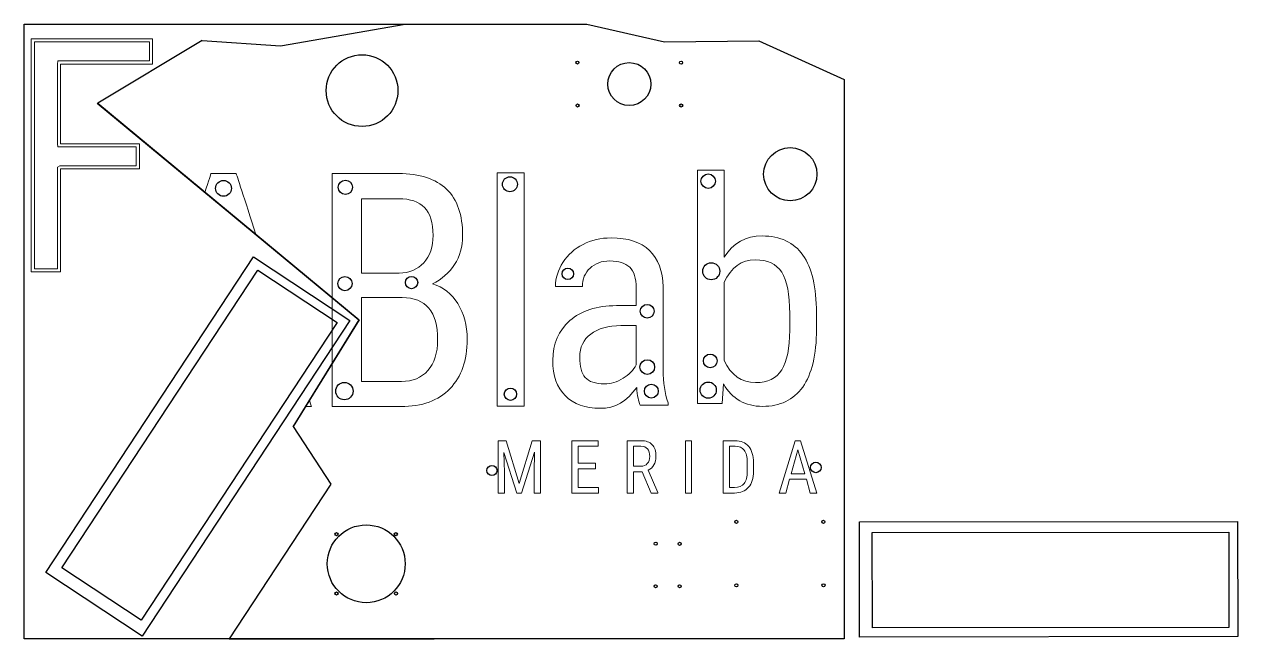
# Model space of a CAD drawing. Header units: inches. Extents: x 24 to 2828, y 12 to 613.
# Drawn here: x 1644 to 2828, y 12 to 612 of the extents above; entities that cross this region are included whole.
import ezdxf

# ---------------------------------------------------------------- set-up
doc = ezdxf.new("R2010")
doc.units = ezdxf.units.IN
doc.header["$MEASUREMENT"] = 0
doc.layers.add('Capa 1', color=7, linetype='Continuous', lineweight=0)

msp = doc.modelspace()

# ---------------------------------------------------------------- linework, layer by layer
for p, q in [((1644.1, 12.2), (1644.1, 612.2)), ((1644.1, 612.2), (1844.1, 612.2)), ((1844.1, 612.2), (2044.1, 612.2)), ((1894.2, 591.1), (2015.9, 612.2)), ((2044.1, 612.2), (2193, 612.2)), ((2193, 612.2), (2268.7, 595.1)), ((1817.7, 596.4), (1715.8, 535.3)), ((1817.7, 596.4), (1894.2, 591.1)), ((2268.7, 595.1), (2360.8, 595.9)), ((2360.8, 595.9), (2444.1, 558.3)), ((2444.1, 558.3), (2444.1, 12.2)), ((1715.4, 535.3), (1970.5, 323.6)), ((1715.8, 535.3), (1971, 323.7)), ((1970.5, 323.6), (1906.2, 219.2)), ((1971, 323.7), (1906.6, 219.3)), ((1906.6, 219.3), (1943.4, 163.3)), ((1943.4, 163.3), (1844.1, 12.2)), ((2444.1, 12.2), (1644.1, 12.2)), ((1844.1, 12.2), (2044.1, 12.2)), ((2444.1, 12.2), (2044.1, 12.2))]:
    msp.add_line(p, q)
for points in [[(1961.8, 323.1), (1759, 14.9), (1665, 76.8), (1867.9, 385)], [(1949.6, 321), (1758.3, 30.3), (1680.7, 81.4), (1872, 372.1)], [(2828.2, 14.3), (2459.2, 13.9), (2459.1, 126.4), (2828.1, 126.8)], [(2819.7, 23.3), (2471.7, 22.9), (2471.6, 115.9), (2819.6, 116.3)]]:
    msp.add_lwpolyline(points, close=True)
at = {"color": 3}
for centre, radius in [((1973.7, 547.4), 35), ((2183.9, 574.8), 1.5), ((2234.5, 553.8), 21), ((2285, 574.7), 1.5), ((2184, 532.9), 1.5), ((2285.1, 532.9), 1.5), ((2391.6, 465.8), 26), ((1977.8, 85.4), 38), ((2339, 126.4), 1.5), ((2423.9, 126.4), 1.5), ((1948.8, 114.3), 1.5), ((2006.7, 114.3), 1.5), ((2260.3, 105), 1.5), ((2283.6, 104.9), 1.5), ((2260.2, 63.5), 1.5), ((2283.6, 63.5), 1.5), ((2339, 64.4), 1.5), ((2424, 64.4), 1.5), ((1948.8, 56.4), 1.5), ((2006.8, 56.4), 1.5)]:
    msp.add_circle(centre, radius, dxfattribs=at)
for centre, radius in [((2118, 456), 7.28), ((2311.5, 459), 7.07), ((1838.5, 452), 7.78), ((1957.5, 453), 6.95), ((2314.5, 371), 8.32), ((2174.5, 368.5), 5.66), ((1957, 359), 6.96), ((2022, 360), 6.04), ((2252, 332), 6.73), ((2252, 277.5), 7.21), ((2313.5, 283.5), 6.73), ((1956.5, 254), 8.5), ((2256, 254), 6.73), ((2311.5, 255), 7.91), ((2118.5, 251), 6.04), ((2100.5, 176.5), 4.92), ((2416.5, 179.5), 5.15)]:
    msp.add_circle(centre, radius)
at = {"layer": 'Capa 1'}
msp.add_lwpolyline([(1756.4, 470.9), (1756.1, 470.9), (1755.1, 470.9), (1753.5, 470.9), (1751.4, 470.9), (1748.8, 470.9), (1745.8, 470.9), (1742.4, 470.9), (1738.6, 470.9), (1734.6, 470.9), (1730.4, 470.9), (1721.6, 470.9), (1712.6, 470.9), (1703.9, 470.9), (1699.8, 470.9), (1695.9, 470.9), (1692.3, 470.9), (1689, 470.9), (1686.1, 470.9), (1683.7, 470.9), (1681.8, 470.9), (1680.5, 470.9), (1679.7, 470.9), (1679.6, 470.8), (1679.6, 470.5), (1679.6, 470), (1679.6, 469.3), (1679.6, 468.4), (1679.6, 467.3), (1679.6, 466.1), (1679.6, 463), (1679.6, 459.4), (1679.6, 455.2), (1679.6, 450.6), (1679.6, 445.6), (1679.6, 440.2), (1679.6, 434.6), (1679.6, 411.3), (1679.6, 405.6), (1679.6, 400.1), (1679.6, 394.8), (1679.6, 389.8), (1679.6, 385.3), (1679.6, 381.2), (1679.6, 377.7), (1679.6, 374.8), (1679.6, 373.6), (1679.6, 372.6), (1679.6, 371.7), (1679.6, 371.1), (1679.6, 370.7), (1679.6, 370.5), (1679.5, 370.5), (1679.2, 370.5), (1678.6, 370.5), (1677.9, 370.5), (1677, 370.5), (1674.6, 370.5), (1671.8, 370.5), (1665.3, 370.5), (1658.8, 370.5), (1656, 370.5), (1653.6, 370.5), (1652.7, 370.5), (1652, 370.5), (1651.4, 370.5), (1651.1, 370.5), (1651, 370.5), (1651, 371), (1651, 371.9), (1651, 373.3), (1651, 375.2), (1651, 377.5), (1651, 380.2), (1651, 383.3), (1651, 386.8), (1651, 390.6), (1651, 394.8), (1651, 399.3), (1651, 404), (1651, 409), (1651, 414.3), (1651, 419.8), (1651, 425.5), (1651, 437.5), (1651, 450), (1651, 463), (1651, 489.5), (1651, 502.8), (1651, 515.8), (1651, 528.4), (1651, 540.5), (1651, 546.3), (1651, 551.9), (1651, 557.3), (1651, 562.4), (1651, 567.2), (1651, 571.8), (1651, 576.1), (1651, 580.1), (1651, 583.7), (1651, 586.9), (1651, 589.8), (1651, 592.3), (1651, 594.3), (1651, 596), (1651, 597.1), (1651, 597.8), (1651, 597.9), (1651.2, 597.9), (1651.6, 597.9), (1652.3, 597.9), (1653.3, 597.9), (1654.4, 597.9), (1655.8, 597.9), (1657.4, 597.9), (1659.1, 597.9), (1661.1, 597.9), (1665.5, 597.9), (1670.6, 597.9), (1676.1, 597.9), (1682.1, 597.9), (1688.5, 597.9), (1695.1, 597.9), (1701.9, 597.9), (1715.8, 597.9), (1729.3, 597.9), (1735.8, 597.9), (1742, 597.9), (1747.7, 597.9), (1753, 597.9), (1757.6, 597.9), (1759.7, 597.9), (1761.6, 597.9), (1763.4, 597.9), (1764.9, 597.9), (1766.2, 597.9), (1767.4, 597.9), (1768.2, 597.9), (1768.9, 597.9), (1769.3, 597.9), (1769.4, 597.9), (1769.4, 597.8), (1769.4, 597.5), (1769.4, 597), (1769.4, 596.3), (1769.4, 594.5), (1769.4, 592.2), (1769.4, 589.6), (1769.4, 586.8), (1769.4, 581.2), (1769.4, 578.6), (1769.4, 576.4), (1769.4, 574.7), (1769.4, 574.1), (1769.4, 573.7), (1769.4, 573.4), (1769.4, 573.4), (1769.1, 573.4), (1768.6, 573.4), (1768, 573.4), (1767.2, 573.4), (1765.1, 573.4), (1762.4, 573.4), (1759.1, 573.4), (1755.4, 573.4), (1751.2, 573.4), (1746.7, 573.4), (1742, 573.4), (1737, 573.4), (1716.1, 573.4), (1706.1, 573.4), (1701.3, 573.4), (1696.9, 573.4), (1692.8, 573.4), (1689.2, 573.4), (1686, 573.4), (1683.4, 573.4), (1681.5, 573.4), (1680.7, 573.4), (1680.2, 573.4), (1679.8, 573.4), (1679.6, 573.4), (1679.6, 573.2), (1679.6, 572.3), (1679.6, 570.8), (1679.6, 568.7), (1679.6, 566.2), (1679.6, 563.2), (1679.6, 559.8), (1679.6, 556.1), (1679.6, 552.1), (1679.6, 543.5), (1679.6, 534.4), (1679.6, 525.4), (1679.6, 516.7), (1679.6, 512.7), (1679.6, 509), (1679.6, 505.6), (1679.6, 502.6), (1679.6, 500.1), (1679.6, 498), (1679.6, 496.5), (1679.6, 495.7), (1679.6, 495.4), (1680.1, 495.4), (1681.2, 495.4), (1682.9, 495.4), (1685.1, 495.4), (1687.8, 495.4), (1690.9, 495.4), (1694.4, 495.4), (1698.2, 495.4), (1702.2, 495.4), (1710.9, 495.4), (1728.7, 495.4), (1733, 495.4), (1737.1, 495.4), (1740.9, 495.4), (1744.4, 495.4), (1747.6, 495.4), (1750.4, 495.4), (1752.7, 495.4), (1754.5, 495.4), (1755.8, 495.4), (1756.4, 495.4), (1756.4, 495.4), (1756.4, 495.2), (1756.4, 494.7), (1756.4, 494.1), (1756.4, 492.4), (1756.4, 490.2), (1756.4, 487.7), (1756.4, 482), (1756.4, 479.2), (1756.4, 476.6), (1756.4, 474.3), (1756.4, 472.5), (1756.4, 471.8), (1756.4, 471.3), (1756.4, 471), (1756.4, 470.9)], close=True, dxfattribs=at)
at = {"layer": 'Capa 1', "color": 3}
msp.add_lwpolyline([(1753.4, 473.9), (1751.4, 473.9), (1748.8, 473.9), (1745.8, 473.9), (1742.4, 473.9), (1738.6, 473.9), (1734.6, 473.9), (1730.4, 473.9), (1721.6, 473.9), (1712.6, 473.9), (1703.9, 473.9), (1699.8, 473.9), (1695.9, 473.9), (1692.3, 473.9), (1689, 473.9), (1686.1, 473.9), (1683.7, 473.9), (1681.8, 473.9), (1680.5, 473.9), (1678.9, 473.9), (1676.6, 472.6), (1676.6, 470.5), (1676.6, 470), (1676.6, 469.3), (1676.6, 468.4), (1676.6, 467.3), (1676.6, 466.1), (1676.6, 463), (1676.6, 459.4), (1676.6, 455.2), (1676.6, 450.6), (1676.6, 445.6), (1676.6, 440.2), (1676.6, 434.6), (1676.6, 411.3), (1676.6, 405.6), (1676.6, 400.1), (1676.6, 394.8), (1676.6, 389.8), (1676.6, 385.3), (1676.6, 381.2), (1676.6, 377.7), (1676.6, 374.8), (1676.6, 373.6), (1676.6, 373.5), (1674.6, 373.5), (1671.8, 373.5), (1665.3, 373.5), (1658.8, 373.5), (1656, 373.5), (1654, 373.5), (1654, 375.2), (1654, 377.5), (1654, 380.2), (1654, 383.3), (1654, 386.8), (1654, 390.6), (1654, 394.8), (1654, 399.3), (1654, 404), (1654, 409), (1654, 414.3), (1654, 419.8), (1654, 425.5), (1654, 437.5), (1654, 450), (1654, 463), (1654, 489.5), (1654, 502.8), (1654, 515.8), (1654, 528.4), (1654, 540.5), (1654, 546.3), (1654, 551.9), (1654, 557.3), (1654, 562.4), (1654, 567.2), (1654, 571.8), (1654, 576.1), (1654, 580.1), (1654, 583.7), (1654, 586.9), (1654, 589.8), (1654, 592.3), (1654, 594.3), (1654, 594.9), (1654.4, 594.9), (1655.8, 594.9), (1657.4, 594.9), (1659.1, 594.9), (1661.1, 594.9), (1665.5, 594.9), (1670.6, 594.9), (1676.1, 594.9), (1682.1, 594.9), (1688.5, 594.9), (1695.1, 594.9), (1701.9, 594.9), (1715.8, 594.9), (1729.3, 594.9), (1735.8, 594.9), (1742, 594.9), (1747.7, 594.9), (1753, 594.9), (1757.6, 594.9), (1759.7, 594.9), (1761.6, 594.9), (1763.4, 594.9), (1764.9, 594.9), (1766.2, 594.9), (1766.4, 594.9), (1766.4, 594.5), (1766.4, 592.2), (1766.4, 589.6), (1766.4, 586.8), (1766.4, 581.2), (1766.4, 578.6), (1766.4, 576.4), (1766.4, 576.4), (1765.1, 576.4), (1762.4, 576.4), (1759.1, 576.4), (1755.4, 576.4), (1751.2, 576.4), (1746.7, 576.4), (1742, 576.4), (1737, 576.4), (1716.1, 576.4), (1706.1, 576.4), (1701.3, 576.4), (1696.9, 576.4), (1692.8, 576.4), (1689.2, 576.4), (1686, 576.4), (1683.4, 576.4), (1681.5, 576.4), (1680.7, 576.4), (1680.2, 576.4), (1679.8, 576.4), (1676.8, 576.4), (1676.6, 573.3), (1676.6, 572.3), (1676.6, 570.8), (1676.6, 568.7), (1676.6, 566.2), (1676.6, 563.2), (1676.6, 559.8), (1676.6, 556.1), (1676.6, 552.1), (1676.6, 543.5), (1676.6, 534.4), (1676.6, 525.4), (1676.6, 516.7), (1676.6, 512.7), (1676.6, 509), (1676.6, 505.6), (1676.6, 502.6), (1676.6, 500.1), (1676.6, 498), (1676.6, 496.5), (1676.6, 495.6), (1676.8, 492.4), (1680.1, 492.4), (1681.2, 492.4), (1682.9, 492.4), (1685.1, 492.4), (1687.8, 492.4), (1690.9, 492.4), (1694.4, 492.4), (1698.2, 492.4), (1702.2, 492.4), (1710.9, 492.4), (1728.7, 492.4), (1733, 492.4), (1737.1, 492.4), (1740.9, 492.4), (1744.4, 492.4), (1747.6, 492.4), (1750.4, 492.4), (1752.7, 492.4), (1753.4, 492.4), (1753.4, 492.4), (1753.4, 490.2), (1753.4, 487.7), (1753.4, 482), (1753.4, 479.2), (1753.4, 476.6), (1753.4, 474.3)], close=True, dxfattribs=at)
at = {"layer": 'Capa 1', "color": 240, "true_color": 0xed1f24}
for points, knots in [([(1820.4, 448.1), (1824.1, 459.6), (1826.4, 466.5), (1826.4, 466.5), (1826.4, 466.5), (1850.9, 466.5), (1850.9, 466.5), (1850.9, 466.5), (1859.2, 440.9), (1870.2, 406.9)], [3.825252, 3.825252, 3.825252, 3.825252, 4, 4, 4, 5, 5, 5, 5.335518, 5.335518, 5.335518, 5.335518]), ([(1944.6, 238.9), (1944.6, 238.9), (1944.6, 466.4), (1944.6, 466.4), (1944.6, 466.4), (2009.4, 466.4), (2009.4, 466.4), (2030.1, 466.4), (2045.7, 461.3), (2056.2, 451.2), (2066.7, 441.1), (2071.9, 425.9), (2071.9, 405.7), (2071.9, 395.1), (2069.3, 385.7), (2063.9, 377.6), (2058.6, 369.5), (2051.4, 363.2), (2042.4, 358.7), (2052.8, 355.6), (2061.1, 349.2), (2067.1, 339.5), (2073.2, 329.8), (2076.3, 318.1), (2076.3, 304.5), (2076.3, 284.1), (2070.7, 268.1), (2059.5, 256.4), (2048.3, 244.7), (2032.3, 238.9), (2011.6, 238.9), (2011.6, 238.9), (1944.6, 238.9), (1944.6, 238.9)], [0, 0, 0, 0, 1, 1, 1, 2, 2, 2, 3, 3, 3, 4, 4, 4, 5, 5, 5, 6, 6, 6, 7, 7, 7, 8, 8, 8, 9, 9, 9, 10, 10, 10, 11, 11, 11, 11]), ([(2131.9, 239.3), (2131.9, 239.3), (2105.7, 239.3), (2105.7, 239.3), (2105.7, 239.3), (2105.7, 467.1), (2105.7, 467.1), (2105.7, 467.1), (2131.9, 467.1), (2131.9, 467.1), (2131.9, 467.1), (2131.9, 239.3), (2131.9, 239.3)], [0, 0, 0, 0, 1, 1, 1, 2, 2, 2, 3, 3, 3, 4, 4, 4, 4]), ([(2417.2, 314.6), (2417.2, 289.5), (2412.7, 270.7), (2403.7, 258), (2394.7, 245.4), (2381.7, 239.1), (2364.6, 239.1), (2347.6, 239.1), (2334.8, 246.4), (2326.3, 261), (2326.3, 261), (2325, 242), (2325, 242), (2325, 242), (2301.1, 242), (2301.1, 242), (2301.1, 242), (2301.1, 469.8), (2301.1, 469.8), (2301.1, 469.8), (2327.2, 469.8), (2327.2, 469.8), (2327.2, 469.8), (2327.2, 384.9), (2327.2, 384.9), (2335.8, 398.6), (2348.2, 405.5), (2364.3, 405.5), (2381.9, 405.5), (2395.1, 399.2), (2403.9, 386.8), (2412.7, 374.3), (2417.1, 355.5), (2417.2, 330.4), (2417.2, 330.4), (2417.2, 314.6), (2417.2, 314.6)], [0, 0, 0, 0, 1, 1, 1, 2, 2, 2, 3, 3, 3, 4, 4, 4, 5, 5, 5, 6, 6, 6, 7, 7, 7, 8, 8, 8, 9, 9, 9, 10, 10, 10, 11, 11, 11, 12, 12, 12, 12]), ([(1973.2, 369.3), (1973.2, 369.3), (2009.9, 369.3), (2009.9, 369.3), (2019.8, 369.3), (2027.8, 372.7), (2033.9, 379.4), (2040, 386), (2043, 394.9), (2043, 406), (2043, 418.5), (2040.3, 427.6), (2034.7, 433.3), (2029.2, 439), (2020.8, 441.8), (2009.4, 441.8), (2009.4, 441.8), (1973.2, 441.8), (1973.2, 441.8), (1973.2, 441.8), (1973.2, 369.3), (1973.2, 369.3)], [0, 0, 0, 0, 1, 1, 1, 2, 2, 2, 3, 3, 3, 4, 4, 4, 5, 5, 5, 6, 6, 6, 7, 7, 7, 7]), ([(2245.1, 240.2), (2243.5, 243.7), (2242.4, 249.5), (2241.7, 257.7), (2232.4, 244.1), (2220.6, 237.2), (2206.1, 237.2), (2191.6, 237.2), (2180.2, 241.3), (2172.1, 249.5), (2163.9, 257.6), (2159.8, 269.1), (2159.8, 284), (2159.8, 300.3), (2165.4, 313.2), (2176.5, 322.8), (2187.5, 332.4), (2202.7, 337.3), (2222, 337.5), (2222, 337.5), (2241.3, 337.5), (2241.3, 337.5), (2241.3, 337.5), (2241.3, 354.6), (2241.3, 354.6), (2241.3, 364.1), (2239.1, 371), (2234.9, 375), (2230.6, 379.1), (2224.2, 381.1), (2215.5, 381.1), (2207.5, 381.1), (2201.1, 378.7), (2196.2, 374.1), (2191.2, 369.4), (2188.8, 363.4), (2188.8, 356.2), (2188.8, 356.2), (2162.5, 356.2), (2162.5, 356.2), (2162.5, 364.4), (2164.9, 372.2), (2169.8, 379.7), (2174.6, 387.2), (2181.1, 393), (2189.4, 397.3), (2197.6, 401.5), (2206.7, 403.6), (2216.8, 403.6), (2233.2, 403.6), (2245.7, 399.6), (2254.2, 391.4), (2262.8, 383.3), (2267.2, 371.4), (2267.4, 355.7), (2267.4, 355.7), (2267.4, 274.8), (2267.4, 274.8), (2267.5, 262.4), (2269.2, 251.7), (2272.4, 242.6), (2272.4, 242.6), (2272.4, 240.2), (2272.4, 240.2), (2272.4, 240.2), (2245.1, 240.2), (2245.1, 240.2)], [0, 0, 0, 0, 1, 1, 1, 2, 2, 2, 3, 3, 3, 4, 4, 4, 5, 5, 5, 6, 6, 6, 7, 7, 7, 8, 8, 8, 9, 9, 9, 10, 10, 10, 11, 11, 11, 12, 12, 12, 13, 13, 13, 14, 14, 14, 15, 15, 15, 16, 16, 16, 17, 17, 17, 18, 18, 18, 19, 19, 19, 20, 20, 20, 21, 21, 21, 22, 22, 22, 22]), ([(2391.1, 329.6), (2391.1, 348.6), (2388.5, 362.1), (2383.2, 370.1), (2377.9, 378.2), (2369.3, 382.2), (2357.5, 382.2), (2343.9, 382.2), (2333.8, 374.9), (2327.2, 360.3), (2327.2, 360.3), (2327.2, 284), (2327.2, 284), (2333.7, 269.6), (2343.9, 262.3), (2357.8, 262.3), (2369.6, 262.3), (2378.1, 266.5), (2383.3, 274.8), (2388.4, 283.1), (2391, 296), (2391.1, 313.5), (2391.1, 313.5), (2391.1, 329.6), (2391.1, 329.6)], [0, 0, 0, 0, 1, 1, 1, 2, 2, 2, 3, 3, 3, 4, 4, 4, 5, 5, 5, 6, 6, 6, 7, 7, 7, 8, 8, 8, 8]), ([(1973.2, 345.3), (1973.2, 345.3), (1973.2, 263.4), (1973.2, 263.4), (1973.2, 263.4), (2012.2, 263.4), (2012.2, 263.4), (2023.1, 263.4), (2031.7, 267), (2038, 274.1), (2044.4, 281.3), (2047.5, 291.3), (2047.5, 304.2), (2047.5, 331.6), (2036, 345.3), (2012.9, 345.3), (2012.9, 345.3), (1973.2, 345.3), (1973.2, 345.3)], [0, 0, 0, 0, 1, 1, 1, 2, 2, 2, 3, 3, 3, 4, 4, 4, 5, 5, 5, 6, 6, 6, 6]), ([(2210.1, 261.1), (2216.5, 261.1), (2222.7, 262.9), (2228.5, 266.5), (2234.3, 270), (2238.6, 274.5), (2241.3, 279.8), (2241.3, 279.8), (2241.3, 318.1), (2241.3, 318.1), (2241.3, 318.1), (2226.4, 318.1), (2226.4, 318.1), (2214, 317.9), (2204.1, 315.1), (2196.9, 309.7), (2189.7, 304.3), (2186.1, 296.8), (2186.1, 287.1), (2186.1, 278), (2187.9, 271.4), (2191.6, 267.3), (2195.2, 263.2), (2201.4, 261.1), (2210.1, 261.1)], [0, 0, 0, 0, 1, 1, 1, 2, 2, 2, 3, 3, 3, 4, 4, 4, 5, 5, 5, 6, 6, 6, 7, 7, 7, 8, 8, 8, 8]), ([(1922.3, 245.4), (1923.6, 241.3), (1924.3, 239.1), (1924.3, 239.1), (1924.3, 239.1), (1921.9, 239.1), (1918.4, 239.1)], [5.9005807, 5.9005807, 5.9005807, 5.9005807, 6, 6, 6, 6.2882738, 6.2882738, 6.2882738, 6.2882738]), ([(2114.5, 205.6), (2114.5, 205.6), (2127.1, 163.9), (2127.1, 163.9), (2127.1, 163.9), (2139.8, 205.6), (2139.8, 205.6), (2139.8, 205.6), (2147.7, 205.6), (2147.7, 205.6), (2147.7, 205.6), (2147.7, 154.5), (2147.7, 154.5), (2147.7, 154.5), (2141.6, 154.5), (2141.6, 154.5), (2141.6, 154.5), (2141.6, 174.4), (2141.6, 174.4), (2141.6, 174.4), (2142.1, 194.3), (2142.1, 194.3), (2142.1, 194.3), (2129.4, 154.5), (2129.4, 154.5), (2129.4, 154.5), (2124.8, 154.5), (2124.8, 154.5), (2124.8, 154.5), (2112.1, 194.2), (2112.1, 194.2), (2112.1, 194.2), (2112.7, 174.4), (2112.7, 174.4), (2112.7, 174.4), (2112.7, 154.5), (2112.7, 154.5), (2112.7, 154.5), (2106.6, 154.5), (2106.6, 154.5), (2106.6, 154.5), (2106.6, 205.6), (2106.6, 205.6), (2106.6, 205.6), (2114.5, 205.6), (2114.5, 205.6)], [0, 0, 0, 0, 1, 1, 1, 2, 2, 2, 3, 3, 3, 4, 4, 4, 5, 5, 5, 6, 6, 6, 7, 7, 7, 8, 8, 8, 9, 9, 9, 10, 10, 10, 11, 11, 11, 12, 12, 12, 13, 13, 13, 14, 14, 14, 15, 15, 15, 15]), ([(2201.6, 178.1), (2201.6, 178.1), (2184.5, 178.1), (2184.5, 178.1), (2184.5, 178.1), (2184.5, 160), (2184.5, 160), (2184.5, 160), (2204.5, 160), (2204.5, 160), (2204.5, 160), (2204.5, 154.5), (2204.5, 154.5), (2204.5, 154.5), (2178.4, 154.5), (2178.4, 154.5), (2178.4, 154.5), (2178.4, 205.6), (2178.4, 205.6), (2178.4, 205.6), (2204.1, 205.6), (2204.1, 205.6), (2204.1, 205.6), (2204.1, 200.1), (2204.1, 200.1), (2204.1, 200.1), (2184.5, 200.1), (2184.5, 200.1), (2184.5, 200.1), (2184.5, 183.6), (2184.5, 183.6), (2184.5, 183.6), (2201.6, 183.6), (2201.6, 183.6), (2201.6, 183.6), (2201.6, 178.1), (2201.6, 178.1)], [0, 0, 0, 0, 1, 1, 1, 2, 2, 2, 3, 3, 3, 4, 4, 4, 5, 5, 5, 6, 6, 6, 7, 7, 7, 8, 8, 8, 9, 9, 9, 10, 10, 10, 11, 11, 11, 12, 12, 12, 12]), ([(2247.1, 175.2), (2247.1, 175.2), (2238.6, 175.2), (2238.6, 175.2), (2238.6, 175.2), (2238.6, 154.5), (2238.6, 154.5), (2238.6, 154.5), (2232.5, 154.5), (2232.5, 154.5), (2232.5, 154.5), (2232.5, 205.6), (2232.5, 205.6), (2232.5, 205.6), (2246.1, 205.6), (2246.1, 205.6), (2250.8, 205.6), (2254.4, 204.3), (2256.9, 201.7), (2259.3, 199.1), (2260.5, 195.2), (2260.5, 190.2), (2260.5, 187.1), (2259.9, 184.3), (2258.6, 182), (2257.2, 179.6), (2255.4, 177.8), (2252.9, 176.7), (2252.9, 176.7), (2262.3, 155), (2262.3, 155), (2262.3, 155), (2262.3, 154.5), (2262.3, 154.5), (2262.3, 154.5), (2255.8, 154.5), (2255.8, 154.5), (2255.8, 154.5), (2247.1, 175.2), (2247.1, 175.2)], [0, 0, 0, 0, 1, 1, 1, 2, 2, 2, 3, 3, 3, 4, 4, 4, 5, 5, 5, 6, 6, 6, 7, 7, 7, 8, 8, 8, 9, 9, 9, 10, 10, 10, 11, 11, 11, 12, 12, 12, 13, 13, 13, 13]), ([(2295.3, 154.5), (2295.3, 154.5), (2289.2, 154.5), (2289.2, 154.5), (2289.2, 154.5), (2289.2, 205.6), (2289.2, 205.6), (2289.2, 205.6), (2295.3, 205.6), (2295.3, 205.6), (2295.3, 205.6), (2295.3, 154.5), (2295.3, 154.5)], [0, 0, 0, 0, 1, 1, 1, 2, 2, 2, 3, 3, 3, 4, 4, 4, 4]), ([(2326.2, 154.5), (2326.2, 154.5), (2326.2, 205.6), (2326.2, 205.6), (2326.2, 205.6), (2337.8, 205.6), (2337.8, 205.6), (2343.4, 205.6), (2347.8, 203.7), (2351, 200), (2354.1, 196.2), (2355.7, 191), (2355.7, 184.3), (2355.7, 184.3), (2355.7, 175.7), (2355.7, 175.7), (2355.7, 169), (2354.1, 163.7), (2350.9, 160.1), (2347.7, 156.4), (2343.1, 154.5), (2337.1, 154.5), (2337.1, 154.5), (2326.2, 154.5), (2326.2, 154.5)], [0, 0, 0, 0, 1, 1, 1, 2, 2, 2, 3, 3, 3, 4, 4, 4, 5, 5, 5, 6, 6, 6, 7, 7, 7, 8, 8, 8, 8]), ([(2407.3, 167.9), (2407.3, 167.9), (2390.9, 167.9), (2390.9, 167.9), (2390.9, 167.9), (2387.1, 154.5), (2387.1, 154.5), (2387.1, 154.5), (2380.9, 154.5), (2380.9, 154.5), (2380.9, 154.5), (2396.5, 205.6), (2396.5, 205.6), (2396.5, 205.6), (2401.7, 205.6), (2401.7, 205.6), (2401.7, 205.6), (2417.4, 154.5), (2417.4, 154.5), (2417.4, 154.5), (2411.1, 154.5), (2411.1, 154.5), (2411.1, 154.5), (2407.3, 167.9), (2407.3, 167.9)], [0, 0, 0, 0, 1, 1, 1, 2, 2, 2, 3, 3, 3, 4, 4, 4, 5, 5, 5, 6, 6, 6, 7, 7, 7, 8, 8, 8, 8]), ([(2238.6, 180.7), (2238.6, 180.7), (2246, 180.7), (2246, 180.7), (2248.6, 180.7), (2250.6, 181.6), (2252.1, 183.3), (2253.6, 185), (2254.4, 187.3), (2254.4, 190.2), (2254.4, 196.8), (2251.6, 200.1), (2245.9, 200.1), (2245.9, 200.1), (2238.6, 200.1), (2238.6, 200.1), (2238.6, 200.1), (2238.6, 180.7), (2238.6, 180.7)], [0, 0, 0, 0, 1, 1, 1, 2, 2, 2, 3, 3, 3, 4, 4, 4, 5, 5, 5, 6, 6, 6, 6]), ([(2332.3, 200.1), (2332.3, 200.1), (2332.3, 160), (2332.3, 160), (2332.3, 160), (2337.2, 160), (2337.2, 160), (2341.5, 160), (2344.6, 161.3), (2346.6, 163.9), (2348.6, 166.5), (2349.6, 170.3), (2349.6, 175.4), (2349.6, 175.4), (2349.6, 184.5), (2349.6, 184.5), (2349.6, 189.8), (2348.6, 193.8), (2346.7, 196.3), (2344.7, 198.8), (2341.7, 200.1), (2337.8, 200.1), (2337.8, 200.1), (2332.3, 200.1), (2332.3, 200.1)], [0, 0, 0, 0, 1, 1, 1, 2, 2, 2, 3, 3, 3, 4, 4, 4, 5, 5, 5, 6, 6, 6, 7, 7, 7, 8, 8, 8, 8]), ([(2392.5, 173.4), (2392.5, 173.4), (2405.7, 173.4), (2405.7, 173.4), (2405.7, 173.4), (2399.1, 196.6), (2399.1, 196.6), (2399.1, 196.6), (2392.5, 173.4), (2392.5, 173.4)], [0, 0, 0, 0, 1, 1, 1, 2, 2, 2, 3, 3, 3, 3])]:
    msp.add_open_spline(points, degree=3, knots=knots, dxfattribs=at)

doc.saveas('drawing.dxf')
